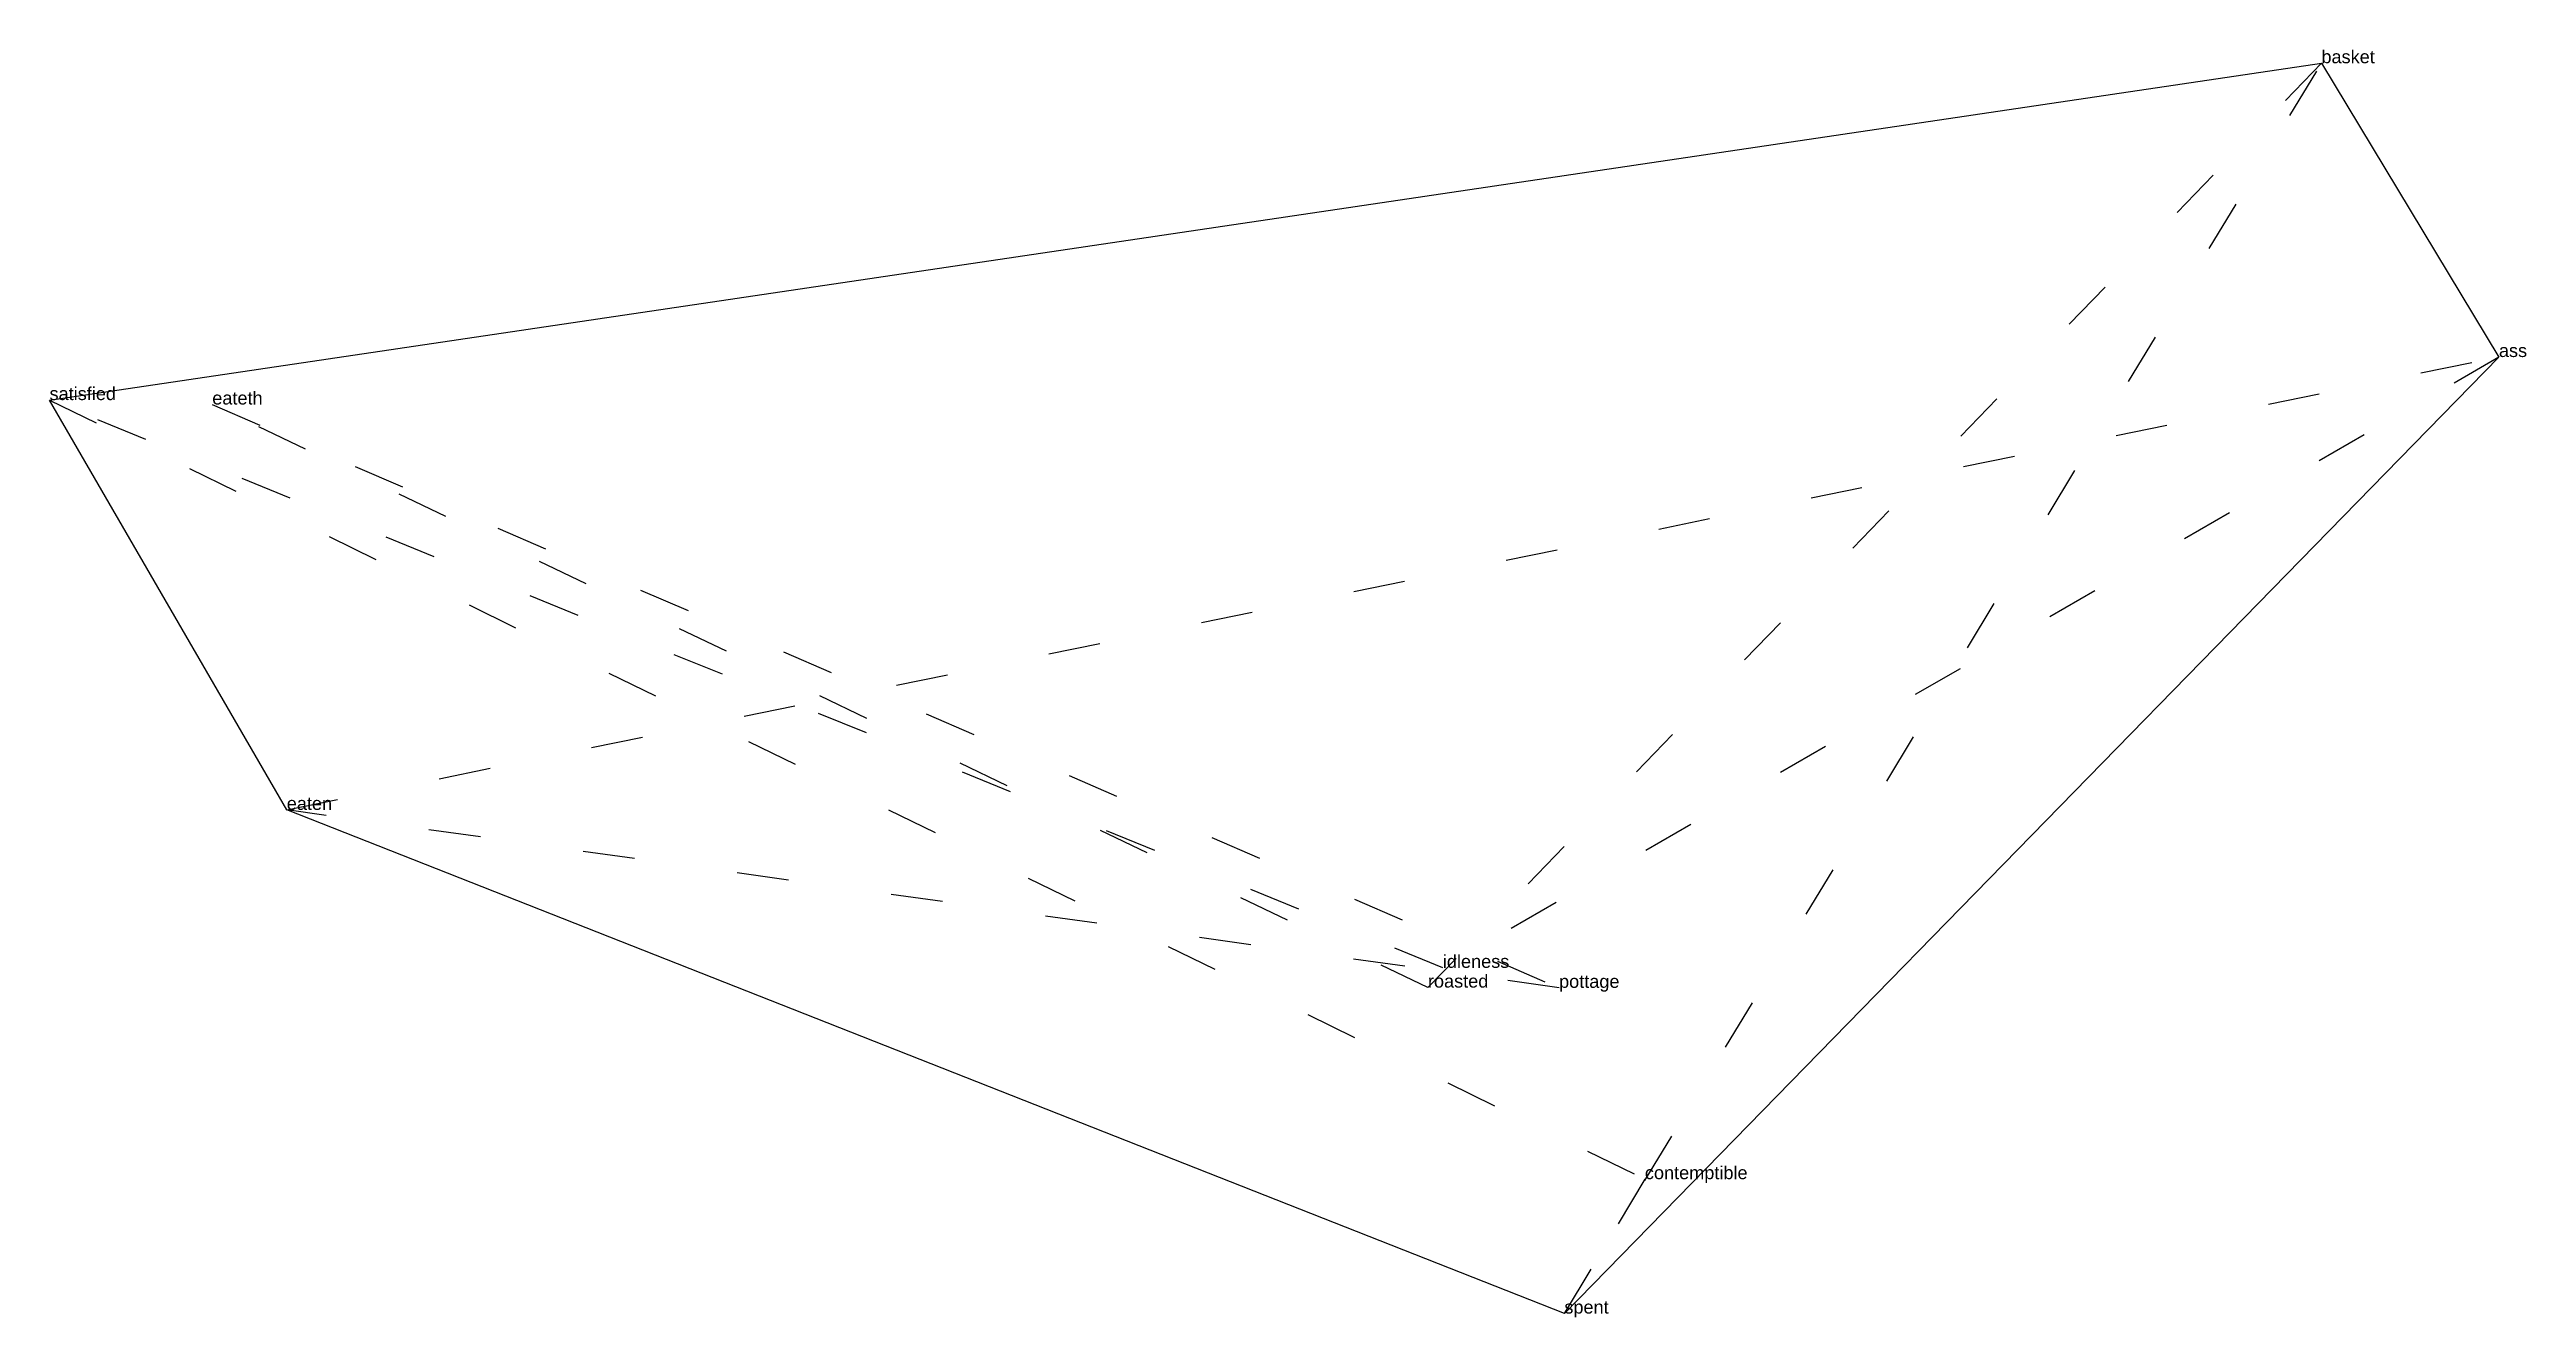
# Model space of a CAD drawing. Extents: x -1.48 to 3.29, y 1.33 to 3.77.
import ezdxf

# ---------------------------------------------------------------- set-up
doc = ezdxf.new("R2010")
doc.units = 0
doc.linetypes.add('DOT', pattern=[0.2, 0, -0.2])
doc.layers.add('TEXT', color=1, linetype='CONTINUOUS')
doc.styles.get("Standard").update_dxf_attribs({"font": 'arial.ttf'})

msp = doc.modelspace()

# ---------------------------------------------------------------- linework, layer by layer
at = {"layer": 'INTERNAL', "linetype": 'DOT'}
msp.add_polyline3d([(-1.0241, 2.3085, 0), (3.241, 3.1814, 0), (1.2049, 2.004, 0), (-1.4815, 3.0984, 0), (1.5944, 1.5967, 0), (1.4391, 1.3377, 0), (2.8988, 3.7477, 0), (1.1761, 1.966, 0), (-1.1677, 3.0899, 0), (1.4289, 1.9655, 0), (-1.0241, 2.3085, 0)], close=True, dxfattribs=at)
at = {"layer": 'OUTLINE', "linetype": 'CONTINUOUS'}
msp.add_polyline3d([(1.4391, 1.3377, 0), (-1.0241, 2.3085, 0), (-1.4815, 3.0984, 0), (2.8988, 3.7477, 0), (3.241, 3.1814, 0), (1.4391, 1.3377, 0)], close=True, dxfattribs=at)

# ---------------------------------------------------------------- texts
at = {"layer": 'TEXT'}
for s, p in [('basket', (2.8988, 3.7477)), ('ass', (3.241, 3.1814)), ('satisfied', (-1.4815, 3.0984)), ('eateth', (-1.1677, 3.0899)), ('eaten', (-1.0241, 2.3085)), ('idleness', (1.2049, 2.004)), ('roasted', (1.1761, 1.966)), ('pottage', (1.4289, 1.9655)), ('contemptible', (1.5944, 1.5967)), ('spent', (1.4391, 1.3377))]:
    msp.add_text(s, height=0.025, dxfattribs=at).set_placement(p)

doc.saveas('drawing.dxf')
